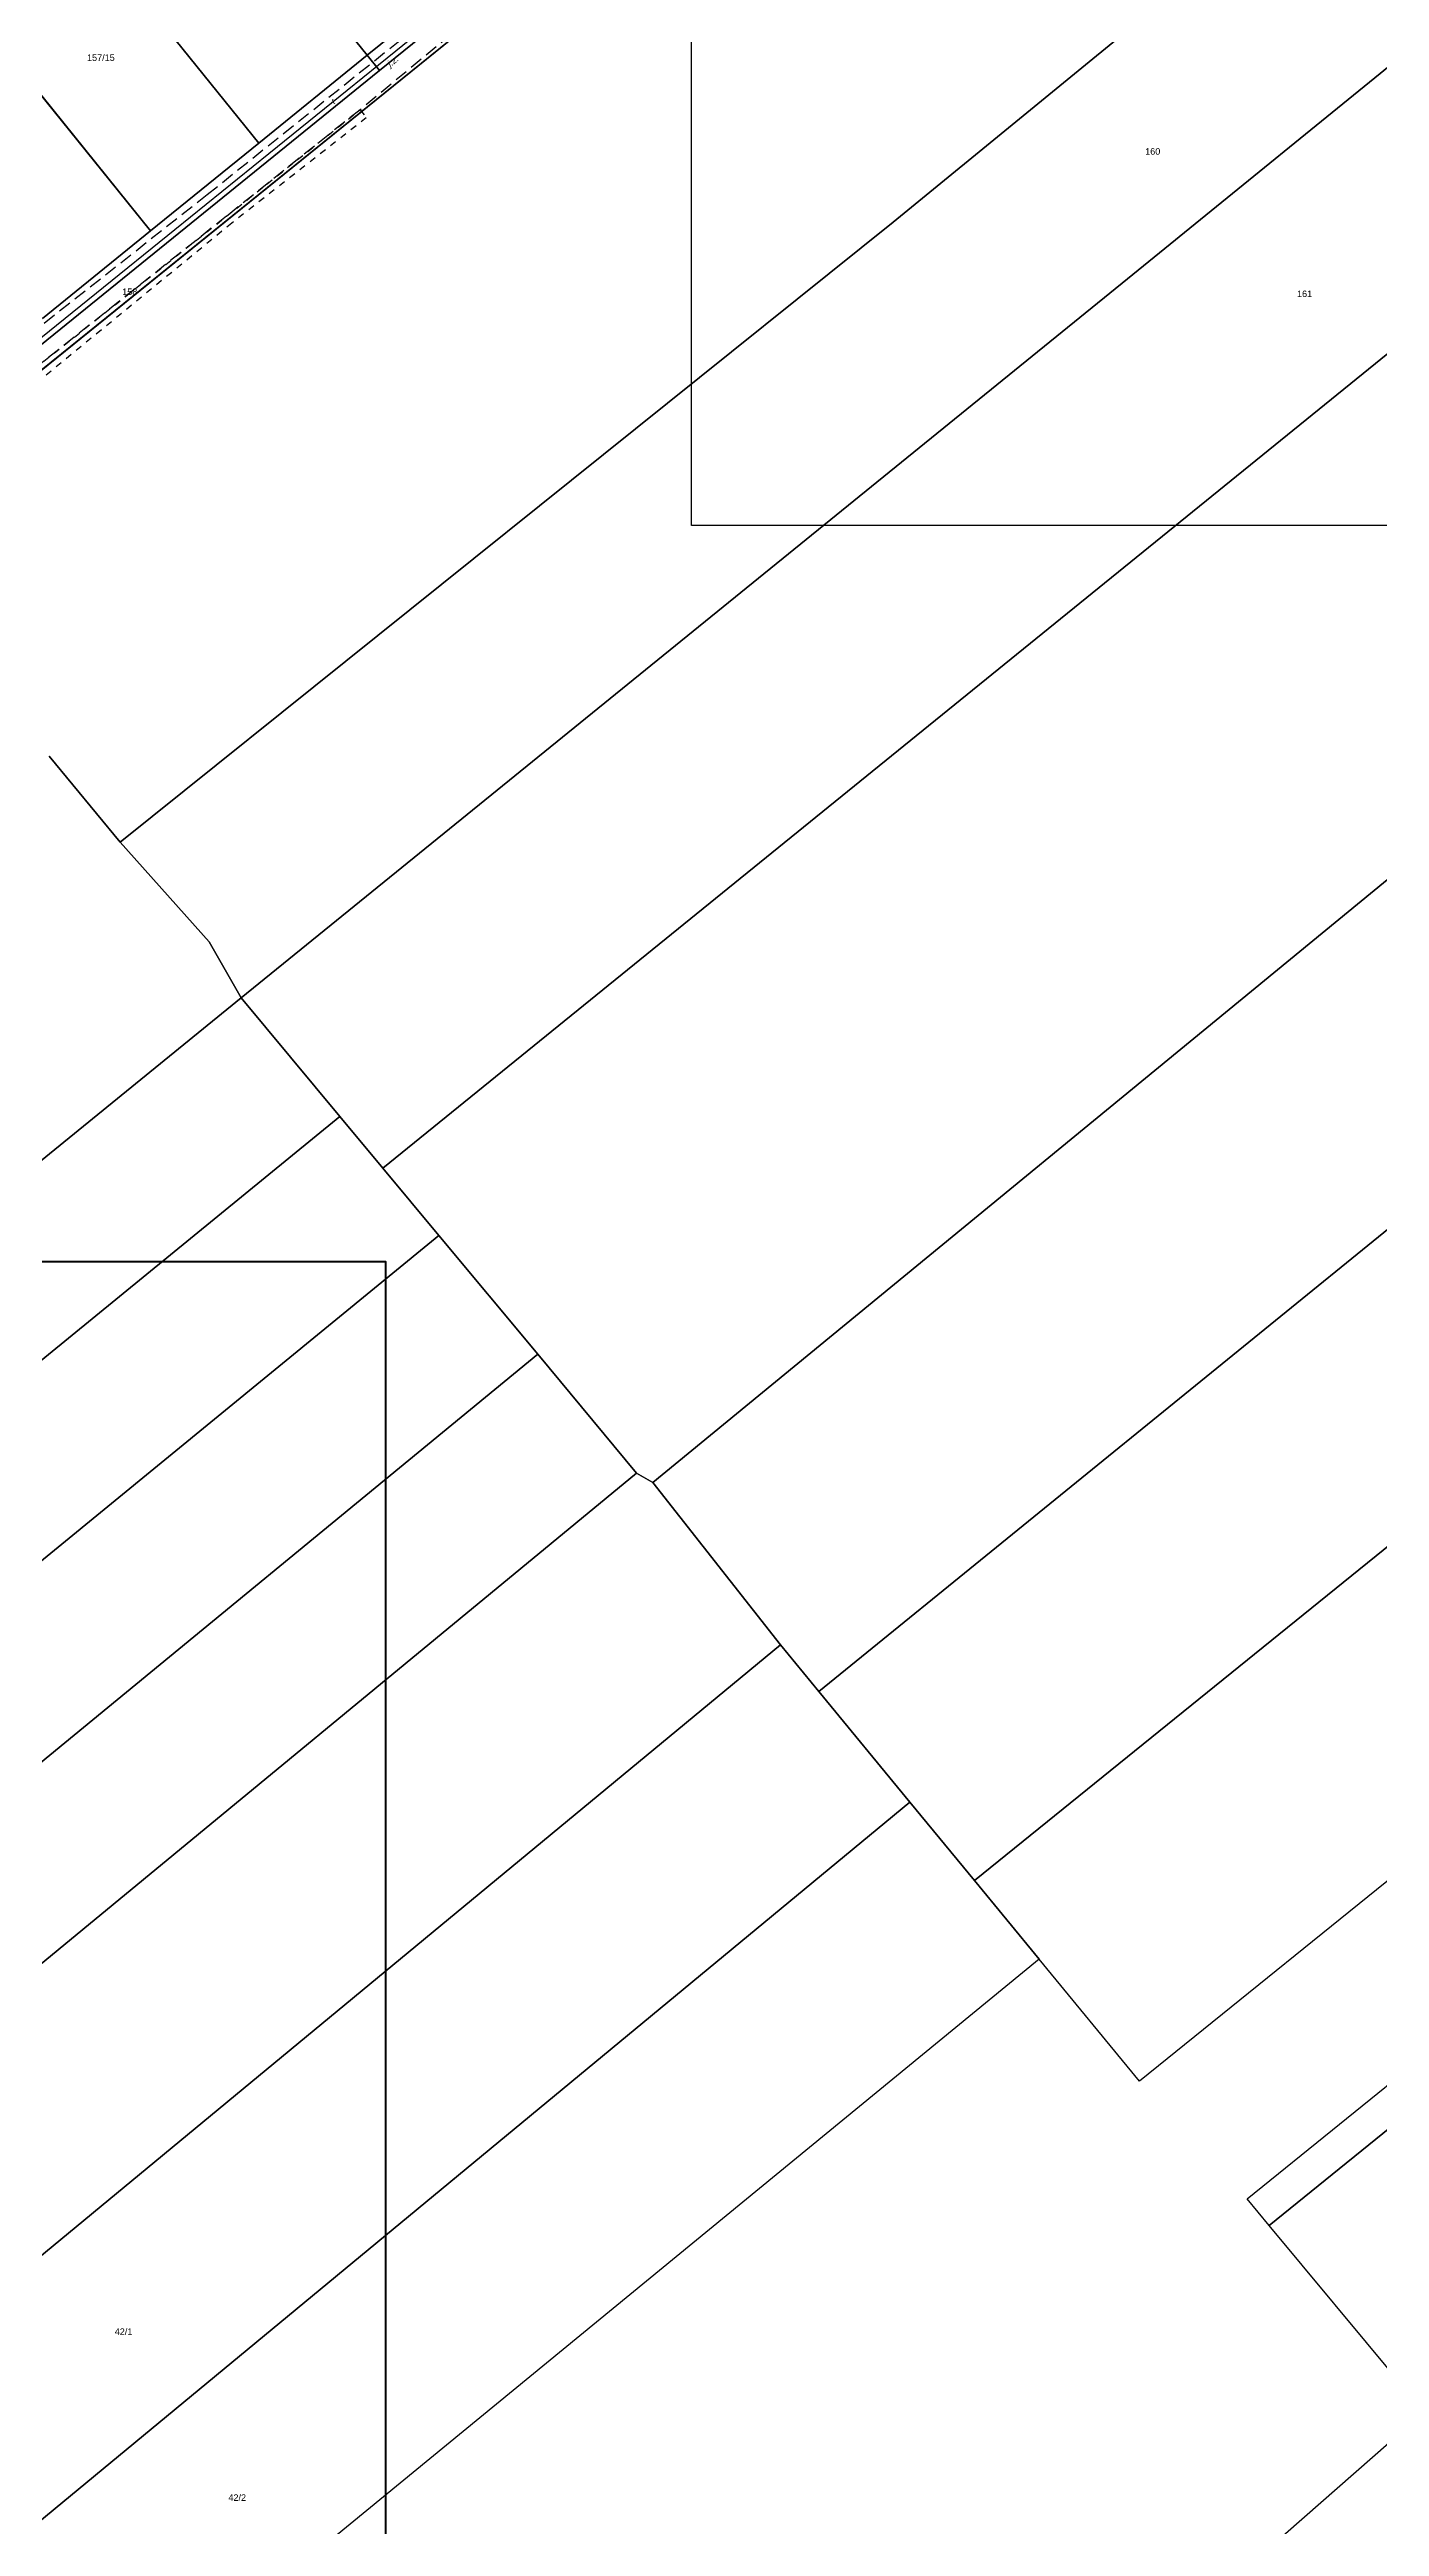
# Model space of a CAD drawing. Header units: metres. Extents: x 7542702 to 7555152, y 5804026 to 5815503.
# Drawn here: x 7544352 to 7544556.9, y 5808322.6 to 5808704.1 of the extents above; entities that cross this region are included whole.
import ezdxf

# ---------------------------------------------------------------- set-up
doc = ezdxf.new("R2010")
doc.units = ezdxf.units.M
for name, pattern in [('4001', [0]), ('4002', [2, 1, -1]), ('4003', [3, 2, -1])]:
    doc.linetypes.add(name, pattern=pattern)
for name, color, linetype in [('Drogi', 135, 'Continuous'), ('Dzialki', 165, 'Continuous'), ('Uz_Telekomunikacja', 252, 'Continuous'), ('Wody', 184, 'Continuous')]:
    doc.layers.add(name, color=color, linetype=linetype)
doc.styles.get("Standard").update_dxf_attribs({"font": 'arial.ttf'})

msp = doc.modelspace()

# ---------------------------------------------------------------- linework, layer by layer
at = {"layer": 'Defpoints', "elevation": 122.29}
msp.add_lwpolyline([(7544450.88, 5808914.15), (7544843.39, 5808914.15), (7544843.39, 5808630.76), (7544450.88, 5808630.76)], close=True, dxfattribs=at)
at = {"layer": 'Defpoints', "color": 4, "lineweight": 70}
msp.add_lwpolyline([(7544011.24, 5808517.45), (7544403.75, 5808517.45), (7544403.75, 5808234.06), (7544011.24, 5808234.06)], close=True, dxfattribs=at)
at = {"layer": 'Drogi', "color": 8, "linetype": '4003'}
for p, q in [((7544376.27, 5808681.75, 122.39), (7544411.41, 5808709.86, 122.59)), ((7544413.86, 5808706.39, 122.61), (7544399.81, 5808694.81, 122.52)), ((7544399.81, 5808694.81, 122.52), (7544379.25, 5808678.41, 122.38)), ((7544294.62, 5808617.39, 122.03), (7544376.27, 5808681.75, 122.39)), ((7544379.25, 5808678.41, 122.38), (7544297.84, 5808613.8, 122.12))]:
    msp.add_line(p, q, dxfattribs=at)
at = {"layer": 'Dzialki'}
for p, q in [((7544402.81, 5808700.85), (7544594.98, 5808856.48)), ((7544402.81, 5808700.85), (7544594.98, 5808856.48)), ((7544594.98, 5808856.48), (7544402.81, 5808700.85)), ((7544481.92, 5808677.5), (7544654.65, 5808818.75)), ((7544654.65, 5808818.75), (7544481.92, 5808677.5)), ((7544680.88, 5808801.13), (7544518.05, 5808668.75)), ((7544518.05, 5808668.75), (7544680.88, 5808801.13)), ((7544468.97, 5808750.19), (7544322.04, 5808631.56)), ((7544322.04, 5808631.56), (7544468.97, 5808750.19)), ((7544468.97, 5808750.19), (7544322.04, 5808631.56)), ((7544400.92, 5808703.19), (7544368.74, 5808743.01)), ((7544368.74, 5808743.01), (7544400.92, 5808703.19)), ((7544352.04, 5808729.51), (7544384.23, 5808689.67)), ((7544384.23, 5808689.67), (7544352.04, 5808729.51)), ((7544335.34, 5808716.02), (7544367.55, 5808676.16)), ((7544367.55, 5808676.16), (7544335.34, 5808716.02)), ((7544417.62, 5808716.71), (7544400.92, 5808703.19)), ((7544400.92, 5808703.19), (7544417.62, 5808716.71)), ((7544384.23, 5808689.67), (7544400.92, 5808703.19)), ((7544384.23, 5808689.67), (7544400.92, 5808703.19)), ((7544400.92, 5808703.19), (7544384.23, 5808689.67)), ((7544400.92, 5808703.19), (7544402.81, 5808700.85)), ((7544402.81, 5808700.85), (7544400.92, 5808703.19)), ((7544400.92, 5808703.19), (7544402.81, 5808700.85)), ((7544137.21, 5808485.75), (7544402.81, 5808700.85)), ((7544402.81, 5808700.85), (7544137.21, 5808485.75)), ((7544137.21, 5808485.75), (7544402.81, 5808700.85)), ((7544402.81, 5808700.85), (7544137.21, 5808485.75)), ((7544367.55, 5808676.16), (7544384.23, 5808689.67)), ((7544367.55, 5808676.16), (7544384.23, 5808689.67)), ((7544384.23, 5808689.67), (7544367.55, 5808676.16)), ((7544823.55, 5808688.04), (7544494.46, 5808422.09)), ((7544494.46, 5808422.09), (7544823.55, 5808688.04)), ((7544350.87, 5808662.65), (7544367.55, 5808676.16)), ((7544350.87, 5808662.65), (7544367.55, 5808676.16)), ((7544367.55, 5808676.16), (7544350.87, 5808662.65)), ((7544362.84, 5808581.99), (7544481.92, 5808677.5)), ((7544481.92, 5808677.5), (7544362.84, 5808581.99)), ((7544518.05, 5808668.75), (7544381.49, 5808558.04)), ((7544381.49, 5808558.04), (7544518.05, 5808668.75)), ((7544403.33, 5808531.79), (7544565.53, 5808663.29)), ((7544565.53, 5808663.29), (7544403.33, 5808531.79)), ((7544640.4, 5808643.86), (7544444.92, 5808483.4)), ((7544444.92, 5808483.4), (7544640.4, 5808643.86)), ((7544351.91, 5808595.27), (7544362.84, 5808581.99)), ((7544362.84, 5808581.99), (7544351.91, 5808595.27)), ((7544636.08, 5808585.71), (7544470.49, 5808451.2)), ((7544470.49, 5808451.2), (7544636.08, 5808585.71)), ((7544758.44, 5808583.7), (7544519.87, 5808391.2)), ((7544362.84, 5808581.99), (7544376.56, 5808566.64)), ((7544376.56, 5808566.64), (7544362.84, 5808581.99)), ((7544376.56, 5808566.64), (7544381.49, 5808558.04)), ((7544381.49, 5808558.04), (7544376.56, 5808566.64)), ((7544536.45, 5808373.08), (7544774.63, 5808565.6)), ((7544381.49, 5808558.04), (7544178.94, 5808393.32)), ((7544178.94, 5808393.32), (7544381.49, 5808558.04)), ((7544381.49, 5808558.04), (7544396.72, 5808539.74)), ((7544396.72, 5808539.74), (7544381.49, 5808558.04)), ((7544190.65, 5808371.61), (7544396.72, 5808539.74)), ((7544396.72, 5808539.74), (7544190.65, 5808371.61)), ((7544396.72, 5808539.74), (7544403.33, 5808531.79)), ((7544403.33, 5808531.79), (7544396.72, 5808539.74)), ((7544403.33, 5808531.79), (7544411.95, 5808521.44)), ((7544411.95, 5808521.44), (7544403.33, 5808531.79)), ((7544202.37, 5808349.9), (7544411.95, 5808521.44)), ((7544411.95, 5808521.44), (7544202.37, 5808349.9)), ((7544411.95, 5808521.44), (7544427.18, 5808503.14)), ((7544427.18, 5808503.14), (7544411.95, 5808521.44)), ((7544539.84, 5808368.98), (7544715.65, 5808511.25)), ((7544715.65, 5808511.25), (7544539.84, 5808368.98)), ((7544214.08, 5808328.19), (7544427.18, 5808503.14)), ((7544427.18, 5808503.14), (7544214.08, 5808328.19)), ((7544427.18, 5808503.14), (7544442.41, 5808484.83)), ((7544442.41, 5808484.83), (7544427.18, 5808503.14)), ((7544225.8, 5808306.47), (7544442.41, 5808484.83)), ((7544442.41, 5808484.83), (7544225.8, 5808306.47)), ((7544442.41, 5808484.83), (7544444.92, 5808483.4)), ((7544444.92, 5808483.4), (7544442.41, 5808484.83)), ((7544444.92, 5808483.4), (7544464.58, 5808458.38)), ((7544464.58, 5808458.38), (7544444.92, 5808483.4)), ((7544464.58, 5808458.38), (7544242.37, 5808274.85)), ((7544242.37, 5808274.85), (7544464.58, 5808458.38)), ((7544464.58, 5808458.38), (7544470.49, 5808451.2)), ((7544470.49, 5808451.2), (7544464.58, 5808458.38)), ((7544470.49, 5808451.2), (7544484.51, 5808434.16)), ((7544484.51, 5808434.16), (7544470.49, 5808451.2)), ((7544484.51, 5808434.16), (7544257.74, 5808246.87)), ((7544257.74, 5808246.87), (7544484.51, 5808434.16)), ((7544484.51, 5808434.16), (7544494.46, 5808422.09)), ((7544494.46, 5808422.09), (7544484.51, 5808434.16)), ((7544494.46, 5808422.09), (7544504.43, 5808409.97)), ((7544504.43, 5808409.97), (7544494.46, 5808422.09)), ((7544504.43, 5808409.97), (7544371.44, 5808301.02)), ((7544519.87, 5808391.2), (7544504.43, 5808409.97)), ((7544539.84, 5808368.98), (7544536.45, 5808373.08)), ((7544559.94, 5808344.87), (7544539.84, 5808368.98)), ((7544512.22, 5808295.14), (7544563.74, 5808340.28))]:
    msp.add_line(p, q, dxfattribs=at)
at = {"layer": 'Uz_Telekomunikacja', "linetype": '4001'}
for p, q in [((7544402.63, 5808701.74, 121.65), (7544444.15, 5808735.21, 121.71)), ((7544347.17, 5808656.87, 121.38), (7544402.63, 5808701.74, 121.65))]:
    msp.add_line(p, q, dxfattribs=at)
at = {"layer": 'Wody', "color": 184, "linetype": '4002'}
msp.add_polyline3d([(7544340.3, 5808606.23, 121.89), (7544320.72, 5808629.32, 121.87), (7544300.44, 5808612.12, 121.81), (7544267.65, 5808585.65, 121.71), (7544278.57, 5808565.48, 121.9), (7544276.56, 5808563.78, 121.94), (7544265.15, 5808585.91, 122.08), (7544266.66, 5808587.44, 122.23), (7544277.65, 5808596.47, 121.97), (7544297.84, 5808613.8, 122.12), (7544379.25, 5808678.41, 122.38), (7544399.81, 5808694.81, 122.52), (7544400.77, 5808693.58, 122.36), (7544380.08, 5808677.36, 122.12), (7544323.05, 5808630.7, 121.94), (7544342.76, 5808606.82, 122), (7544340.3, 5808606.23, 121.89)], dxfattribs=at)

# ---------------------------------------------------------------- texts
at = {"layer": 'Drogi', "color": 8, "oblique": 15}
msp.add_text('j.z. ', height=1, rotation=38.6578, dxfattribs=at).set_placement((7544404.42, 5808701.3))
at = {"layer": 'Dzialki'}
for s, p in [('157/15', (7544357.75, 5808702.33)), ('160', (7544520.76, 5808687.89)), ('158', (7544363.17, 5808666.28)), ('158', (7544363.17, 5808666.28)), ('161', (7544544.15, 5808665.96)), ('42/1', (7544362.02, 5808352.12)), ('42/2', (7544379.53, 5808326.57))]:
    msp.add_text(s, height=1, dxfattribs=at).set_placement(p)
at = {"layer": 'Uz_Telekomunikacja', "oblique": 15}
msp.add_text('t', height=0.9, rotation=38.9746, dxfattribs=at).set_placement((7544395.74, 5808695.58))

doc.saveas('drawing.dxf')
